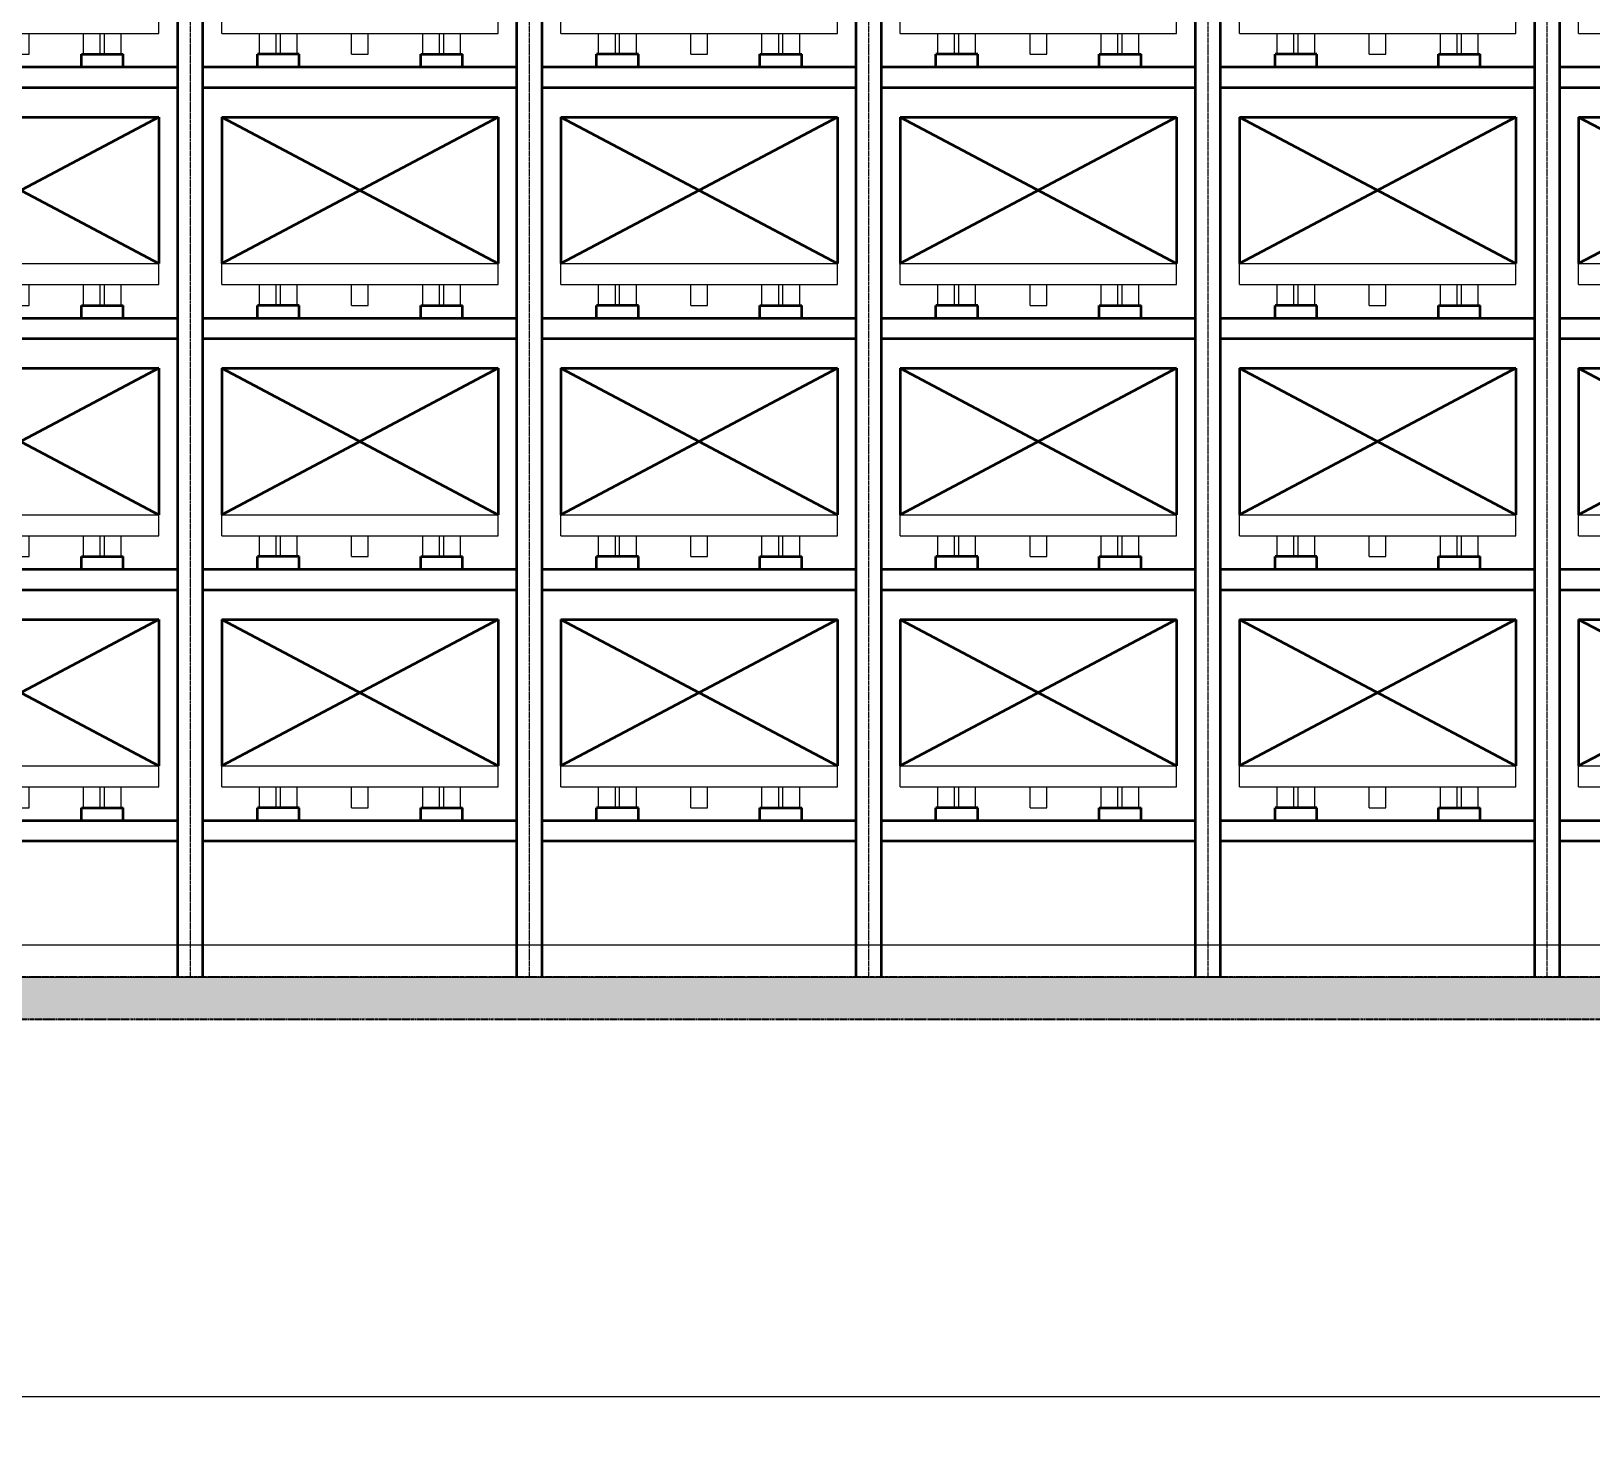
# Model space of a CAD drawing. Header units: millimetres. Extents: x -67280 to 67280, y -47520 to 47520.
# Drawn here: x -28468 to -21020, y 26402 to 33085 of the extents above; entities that cross this region are included whole.
import ezdxf

# ---------------------------------------------------------------- set-up
doc = ezdxf.new("R2010")
doc.units = ezdxf.units.MM
doc.linetypes.add('双点画线', pattern=[22, 12, -2, 2, -2, 2, -2])
doc.linetypes.add('点画线', pattern=[18, 12, -2, 2, -2])
doc.layers.get('0').update_dxf_attribs({"lineweight": 35})
for name, color, linetype, lineweight in [('7', 30, '双点画线', 18), ('ACADCAXA细实线层', 3, 'Continuous', 18), ('ACAD细实线', 2, 'Continuous', 18), ('EB0', 7, 'Continuous', 35), ('中心线层', 1, '点画线', 18), ('剖面线层', 6, 'Continuous', 18), ('尺寸线层', 4, 'Continuous', 18), ('标注层AM_5', 3, 'Continuous', 25), ('粗实线层AM_0', 7, 'Continuous', 50)]:
    doc.layers.add(name, color=color, linetype=linetype, lineweight=lineweight)
doc.styles.add('标准', font='', dxfattribs={"width": 0.667})
doc.styles.get('标准').set_extended_font_data('宋体')
doc.dimstyles.new('标准', dxfattribs={"dimscale": 160, "dimtxt": 2, "dimasz": 1, "dimexe": 1, "dimexo": 0, "dimgap": 1, "dimtad": 1, "dimdec": 1, "dimdsep": 46, "dimtxsty": '标准', "dimblk": '_CAXARROW', "dimcen": 0, "dimdle": 2, "dimaunit": 1, "dimadec": 0, "dimazin": 2, "dimtfac": 0.707107, "dimtdec": 3, "dimtmove": 0, "dimatfit": 3, "dimfxl": 0, "dimfrac": 2, "dimtolj": 1, "dimarcsym": 0})

# ---------------------------------------------------------------- blocks, each defined once
blk = doc.blocks.new('*X2')
at = {"layer": '剖面线层', "linetype": 'Continuous', "lineweight": 18}
h = blk.add_hatch(dxfattribs=at)
h.set_pattern_fill('AR-CONC', color=256, style=0)
h.set_pattern_definition([(50, (0, 0), (182.18467, -15.9391), [19.05, -209.55]), (355, (0, 0), (-35.2428, 191.05664), [15.24, -167.64]), (100.451, (15.18, -1.33), (146.9425, 175.1167), [16.19, -178.09]), (46.1842, (0, 50.8), (271.07904, -42.0423), [28.575, -314.325]), (96.6356, (22.6, 47.3), (237.4042, 247.4256), [24.285, -267.135]), (351.184, (0, 50.8), (237.4046, 247.4251), [22.86, -251.46]), (21, (25.4, 38.1), (151.61488, -102.26552), [19.05, -209.55]), (326, (25.4, 38.1), (61.80203, 184.18797), [15.24, -167.64]), (71.4514, (38.03, 29.58), (213.4165, 81.92286), [16.19, -178.09]), (37.5, (0, 0), (3.088603, 84.55504), [0, -165.608, 0, -170.18, 0, -168.275]), (7.5, (0, 0), (66.81966, 100.18057), [0, -97.028, 0, -161.798, 0, -64.135]), (-32.5, (-56.64, 0), (135.590595, -5.728744), [0, -63.5, 0, -198.12, 0, -262.89]), (-42.5, (-82.04, 0), (148.12918, 25.4265), [0, -82.55, 0, -131.572, 0, -186.69])])
h.paths.add_polyline_path([(-66115.6, -100), (-66115.6, 10.6), (-66115.6, 100), (0, 100), (0, -100)], flags=0)
at = {"layer": '7', "linetype": '双点画线', "lineweight": 25}
for p, q in [((0, 100), (-66115.6, 100)), ((-66115.6, -100), (0, -100))]:
    blk.add_line(p, q, dxfattribs=at)
blk = doc.blocks.new('*X92')
at = {"layer": '尺寸线层', "linetype": 'Continuous', "lineweight": 18}
for points in [[(-42288, 26562.1), (-42128, 26582.1), (-42128, 26542.1)], [(16032, 26562.1), (15872, 26582.1), (15872, 26542.1)]]:
    blk.add_hatch(color=0, dxfattribs=at).paths.add_polyline_path(points, flags=0)
at = {"layer": '尺寸线层', "color": 0}
for p, q in [((-42288, 28564.1), (-42288, 26402.1)), ((16032, 28561.1), (16032, 26402.1))]:
    blk.add_line(p, q, dxfattribs=at)
at = {"layer": '尺寸线层', "color": 0, "linetype": 'Continuous', "lineweight": 18}
blk.add_line((-42288, 26562.1), (16032, 26562.1), dxfattribs=at)
at = {"layer": '尺寸线层', "color": 0, "insert": (-14482.8, 26882.1), "char_height": 320, "width": 4210.934, "attachment_point": 5, "line_spacing_factor": 1.15057, "style": '标准'}
blk.add_mtext('\\T1.1;1620*36=58320', dxfattribs=at)
blk = doc.blocks.new('_CAXARROW')
blk.add_hatch(color=0).paths.add_polyline_path([(0, 0), (-1, 0.125), (-1, -0.125)], flags=0)
blk = doc.blocks.new('*X625')
at = {"layer": 'ACADCAXA细实线层', "linetype": 'Continuous', "lineweight": 18}
for p, q in [((0, 100), (0, 200)), ((0, 200), (1320, 200)), ((1320, 100), (1320, 200)), ((0, 100), (1320, 100)), ((180, 0), (180, 100)), ((260, 0), (260, 100)), ((280, 0), (280, 100)), ((360, 0), (360, 100)), ((620, 0), (620, 100)), ((700, 0), (700, 100)), ((960, 0), (960, 100)), ((1040, 0), (1040, 100)), ((1060, 0), (1060, 100)), ((1140, 0), (1140, 100)), ((180, 0), (260, 0)), ((280, 0), (360, 0)), ((620, 0), (700, 0)), ((1040, 0), (960, 0)), ((1060, 0), (1140, 0))]:
    blk.add_line(p, q, dxfattribs=at)
at = {"layer": 'EB0'}
for p, q in [((0, 900), (1320, 900)), ((1320, 900), (0, 200)), ((0, 900), (1320, 200)), ((0, 900), (0, 200)), ((1320, 900), (1320, 200))]:
    blk.add_line(p, q, dxfattribs=at)
blk = doc.blocks.new('*X626')
at = {"layer": 'EB0'}
for p, q in [((260, 100), (260, 160)), ((460, 160), (260, 160)), ((260, 100), (260, 160)), ((460, 160), (260, 160)), ((460, 100), (460, 160)), ((460, 100), (460, 160)), ((1040, 100), (1040, 160)), ((1040, 160), (1240, 160)), ((1040, 100), (1040, 160)), ((1040, 160), (1240, 160)), ((1240, 100), (1240, 160)), ((1240, 100), (1240, 160)), ((0, 100), (1500, 100)), ((1500, 0), (0, 0))]:
    blk.add_line(p, q, dxfattribs=at)
at = {"layer": '标注层AM_5'}
for p, q in [((0, 100), (1500, 100)), ((1500, 100), (0, 100)), ((0, 0), (1500, 0))]:
    blk.add_line(p, q, dxfattribs=at)
blk = doc.blocks.new('*X627')
at = {"layer": 'ACADCAXA细实线层', "linetype": 'Continuous', "lineweight": 18}
for p, q in [((0, 100), (0, 200)), ((0, 200), (1320, 200)), ((1320, 100), (1320, 200)), ((0, 100), (1320, 100)), ((180, 0), (180, 100)), ((260, 0), (260, 100)), ((280, 0), (280, 100)), ((360, 0), (360, 100)), ((620, 0), (620, 100)), ((700, 0), (700, 100)), ((960, 0), (960, 100)), ((1040, 0), (1040, 100)), ((1060, 0), (1060, 100)), ((1140, 0), (1140, 100)), ((180, 0), (260, 0)), ((280, 0), (360, 0)), ((620, 0), (700, 0)), ((1040, 0), (960, 0)), ((1060, 0), (1140, 0))]:
    blk.add_line(p, q, dxfattribs=at)
at = {"layer": 'EB0'}
for p, q in [((0, 900), (1320, 900)), ((1320, 900), (0, 200)), ((0, 900), (1320, 200)), ((0, 900), (0, 200)), ((1320, 900), (1320, 200))]:
    blk.add_line(p, q, dxfattribs=at)
blk = doc.blocks.new('*X628')
at = {"layer": 'EB0'}
for p, q in [((260, 100), (260, 160)), ((460, 160), (260, 160)), ((260, 100), (260, 160)), ((460, 160), (260, 160)), ((460, 100), (460, 160)), ((460, 100), (460, 160)), ((1040, 100), (1040, 160)), ((1040, 160), (1240, 160)), ((1040, 100), (1040, 160)), ((1040, 160), (1240, 160)), ((1240, 100), (1240, 160)), ((1240, 100), (1240, 160)), ((0, 100), (1500, 100)), ((1500, 0), (0, 0))]:
    blk.add_line(p, q, dxfattribs=at)
at = {"layer": '标注层AM_5'}
for p, q in [((0, 100), (1500, 100)), ((1500, 100), (0, 100)), ((0, 0), (1500, 0))]:
    blk.add_line(p, q, dxfattribs=at)
blk = doc.blocks.new('*X629')
at = {"layer": 'ACADCAXA细实线层', "linetype": 'Continuous', "lineweight": 18}
for p, q in [((0, 100), (0, 200)), ((0, 200), (1320, 200)), ((1320, 100), (1320, 200)), ((0, 100), (1320, 100)), ((180, 0), (180, 100)), ((260, 0), (260, 100)), ((280, 0), (280, 100)), ((360, 0), (360, 100)), ((620, 0), (620, 100)), ((700, 0), (700, 100)), ((960, 0), (960, 100)), ((1040, 0), (1040, 100)), ((1060, 0), (1060, 100)), ((1140, 0), (1140, 100)), ((180, 0), (260, 0)), ((280, 0), (360, 0)), ((620, 0), (700, 0)), ((1040, 0), (960, 0)), ((1060, 0), (1140, 0))]:
    blk.add_line(p, q, dxfattribs=at)
at = {"layer": 'EB0'}
for p, q in [((0, 900), (1320, 900)), ((1320, 900), (0, 200)), ((0, 900), (1320, 200)), ((0, 900), (0, 200)), ((1320, 900), (1320, 200))]:
    blk.add_line(p, q, dxfattribs=at)
blk = doc.blocks.new('*X630')
at = {"layer": 'EB0'}
for p, q in [((260, 100), (260, 160)), ((460, 160), (260, 160)), ((260, 100), (260, 160)), ((460, 160), (260, 160)), ((460, 100), (460, 160)), ((460, 100), (460, 160)), ((1040, 100), (1040, 160)), ((1040, 160), (1240, 160)), ((1040, 100), (1040, 160)), ((1040, 160), (1240, 160)), ((1240, 100), (1240, 160)), ((1240, 100), (1240, 160)), ((0, 100), (1500, 100)), ((1500, 0), (0, 0))]:
    blk.add_line(p, q, dxfattribs=at)
at = {"layer": '标注层AM_5'}
for p, q in [((0, 100), (1500, 100)), ((1500, 100), (0, 100)), ((0, 0), (1500, 0))]:
    blk.add_line(p, q, dxfattribs=at)
blk = doc.blocks.new('*X631')
at = {"layer": 'ACADCAXA细实线层', "linetype": 'Continuous', "lineweight": 18}
for p, q in [((0, 100), (0, 200)), ((0, 200), (1320, 200)), ((1320, 100), (1320, 200)), ((0, 100), (1320, 100)), ((180, 0), (180, 100)), ((260, 0), (260, 100)), ((280, 0), (280, 100)), ((360, 0), (360, 100)), ((620, 0), (620, 100)), ((700, 0), (700, 100)), ((960, 0), (960, 100)), ((1040, 0), (1040, 100)), ((1060, 0), (1060, 100)), ((1140, 0), (1140, 100)), ((180, 0), (260, 0)), ((280, 0), (360, 0)), ((620, 0), (700, 0)), ((1040, 0), (960, 0)), ((1060, 0), (1140, 0))]:
    blk.add_line(p, q, dxfattribs=at)
at = {"layer": 'EB0'}
for p, q in [((0, 900), (1320, 900)), ((1320, 900), (0, 200)), ((0, 900), (1320, 200)), ((0, 900), (0, 200)), ((1320, 900), (1320, 200))]:
    blk.add_line(p, q, dxfattribs=at)
blk = doc.blocks.new('*X632')
at = {"layer": 'EB0'}
for p, q in [((260, 100), (260, 160)), ((460, 160), (260, 160)), ((260, 100), (260, 160)), ((460, 160), (260, 160)), ((460, 100), (460, 160)), ((460, 100), (460, 160)), ((1040, 100), (1040, 160)), ((1040, 160), (1240, 160)), ((1040, 100), (1040, 160)), ((1040, 160), (1240, 160)), ((1240, 100), (1240, 160)), ((1240, 100), (1240, 160)), ((0, 100), (1500, 100)), ((1500, 0), (0, 0))]:
    blk.add_line(p, q, dxfattribs=at)
at = {"layer": '标注层AM_5'}
for p, q in [((0, 100), (1500, 100)), ((1500, 100), (0, 100)), ((0, 0), (1500, 0))]:
    blk.add_line(p, q, dxfattribs=at)
blk = doc.blocks.new('*X624')
at = {"layer": 'EB0'}
for p, q in [((1620, 0), (1620, 11200)), ((1740, 0), (1740, 11200))]:
    blk.add_line(p, q, dxfattribs=at)
at = {"layer": '中心线层'}
blk.add_line((1680, -3), (1680, 11203), dxfattribs=at)
at = {"layer": 'EB0'}
for name, p in [('*X631', (210, 4410)), ('*X629', (210, 3210)), ('*X627', (210, 2010)), ('*X625', (210, 810))]:
    blk.add_blockref(name, p, dxfattribs=at)
at = {"layer": '粗实线层AM_0'}
for name, p in [('*X632', (120, 4250)), ('*X630', (120, 3050)), ('*X628', (120, 1850)), ('*X626', (120, 650))]:
    blk.add_blockref(name, p, dxfattribs=at)
blk = doc.blocks.new('*X642')
at = {"layer": 'ACADCAXA细实线层', "linetype": 'Continuous', "lineweight": 18}
for p, q in [((0, 100), (0, 200)), ((0, 200), (1320, 200)), ((1320, 100), (1320, 200)), ((0, 100), (1320, 100)), ((180, 0), (180, 100)), ((260, 0), (260, 100)), ((280, 0), (280, 100)), ((360, 0), (360, 100)), ((620, 0), (620, 100)), ((700, 0), (700, 100)), ((960, 0), (960, 100)), ((1040, 0), (1040, 100)), ((1060, 0), (1060, 100)), ((1140, 0), (1140, 100)), ((180, 0), (260, 0)), ((280, 0), (360, 0)), ((620, 0), (700, 0)), ((1040, 0), (960, 0)), ((1060, 0), (1140, 0))]:
    blk.add_line(p, q, dxfattribs=at)
at = {"layer": 'EB0'}
for p, q in [((0, 900), (1320, 900)), ((1320, 900), (0, 200)), ((0, 900), (1320, 200)), ((0, 900), (0, 200)), ((1320, 900), (1320, 200))]:
    blk.add_line(p, q, dxfattribs=at)
blk = doc.blocks.new('*X643')
at = {"layer": 'EB0'}
for p, q in [((260, 100), (260, 160)), ((460, 160), (260, 160)), ((260, 100), (260, 160)), ((460, 160), (260, 160)), ((460, 100), (460, 160)), ((460, 100), (460, 160)), ((1040, 100), (1040, 160)), ((1040, 160), (1240, 160)), ((1040, 100), (1040, 160)), ((1040, 160), (1240, 160)), ((1240, 100), (1240, 160)), ((1240, 100), (1240, 160)), ((0, 100), (1500, 100)), ((1500, 0), (0, 0))]:
    blk.add_line(p, q, dxfattribs=at)
at = {"layer": '标注层AM_5'}
for p, q in [((0, 100), (1500, 100)), ((1500, 100), (0, 100)), ((0, 0), (1500, 0))]:
    blk.add_line(p, q, dxfattribs=at)
blk = doc.blocks.new('*X644')
at = {"layer": 'ACADCAXA细实线层', "linetype": 'Continuous', "lineweight": 18}
for p, q in [((0, 100), (0, 200)), ((0, 200), (1320, 200)), ((1320, 100), (1320, 200)), ((0, 100), (1320, 100)), ((180, 0), (180, 100)), ((260, 0), (260, 100)), ((280, 0), (280, 100)), ((360, 0), (360, 100)), ((620, 0), (620, 100)), ((700, 0), (700, 100)), ((960, 0), (960, 100)), ((1040, 0), (1040, 100)), ((1060, 0), (1060, 100)), ((1140, 0), (1140, 100)), ((180, 0), (260, 0)), ((280, 0), (360, 0)), ((620, 0), (700, 0)), ((1040, 0), (960, 0)), ((1060, 0), (1140, 0))]:
    blk.add_line(p, q, dxfattribs=at)
at = {"layer": 'EB0'}
for p, q in [((0, 900), (1320, 900)), ((1320, 900), (0, 200)), ((0, 900), (1320, 200)), ((0, 900), (0, 200)), ((1320, 900), (1320, 200))]:
    blk.add_line(p, q, dxfattribs=at)
blk = doc.blocks.new('*X645')
at = {"layer": 'EB0'}
for p, q in [((260, 100), (260, 160)), ((460, 160), (260, 160)), ((260, 100), (260, 160)), ((460, 160), (260, 160)), ((460, 100), (460, 160)), ((460, 100), (460, 160)), ((1040, 100), (1040, 160)), ((1040, 160), (1240, 160)), ((1040, 100), (1040, 160)), ((1040, 160), (1240, 160)), ((1240, 100), (1240, 160)), ((1240, 100), (1240, 160)), ((0, 100), (1500, 100)), ((1500, 0), (0, 0))]:
    blk.add_line(p, q, dxfattribs=at)
at = {"layer": '标注层AM_5'}
for p, q in [((0, 100), (1500, 100)), ((1500, 100), (0, 100)), ((0, 0), (1500, 0))]:
    blk.add_line(p, q, dxfattribs=at)
blk = doc.blocks.new('*X646')
at = {"layer": 'ACADCAXA细实线层', "linetype": 'Continuous', "lineweight": 18}
for p, q in [((0, 100), (0, 200)), ((0, 200), (1320, 200)), ((1320, 100), (1320, 200)), ((0, 100), (1320, 100)), ((180, 0), (180, 100)), ((260, 0), (260, 100)), ((280, 0), (280, 100)), ((360, 0), (360, 100)), ((620, 0), (620, 100)), ((700, 0), (700, 100)), ((960, 0), (960, 100)), ((1040, 0), (1040, 100)), ((1060, 0), (1060, 100)), ((1140, 0), (1140, 100)), ((180, 0), (260, 0)), ((280, 0), (360, 0)), ((620, 0), (700, 0)), ((1040, 0), (960, 0)), ((1060, 0), (1140, 0))]:
    blk.add_line(p, q, dxfattribs=at)
at = {"layer": 'EB0'}
for p, q in [((0, 900), (1320, 900)), ((1320, 900), (0, 200)), ((0, 900), (1320, 200)), ((0, 900), (0, 200)), ((1320, 900), (1320, 200))]:
    blk.add_line(p, q, dxfattribs=at)
blk = doc.blocks.new('*X647')
at = {"layer": 'EB0'}
for p, q in [((260, 100), (260, 160)), ((460, 160), (260, 160)), ((260, 100), (260, 160)), ((460, 160), (260, 160)), ((460, 100), (460, 160)), ((460, 100), (460, 160)), ((1040, 100), (1040, 160)), ((1040, 160), (1240, 160)), ((1040, 100), (1040, 160)), ((1040, 160), (1240, 160)), ((1240, 100), (1240, 160)), ((1240, 100), (1240, 160)), ((0, 100), (1500, 100)), ((1500, 0), (0, 0))]:
    blk.add_line(p, q, dxfattribs=at)
at = {"layer": '标注层AM_5'}
for p, q in [((0, 100), (1500, 100)), ((1500, 100), (0, 100)), ((0, 0), (1500, 0))]:
    blk.add_line(p, q, dxfattribs=at)
blk = doc.blocks.new('*X648')
at = {"layer": 'ACADCAXA细实线层', "linetype": 'Continuous', "lineweight": 18}
for p, q in [((0, 100), (0, 200)), ((0, 200), (1320, 200)), ((1320, 100), (1320, 200)), ((0, 100), (1320, 100)), ((180, 0), (180, 100)), ((260, 0), (260, 100)), ((280, 0), (280, 100)), ((360, 0), (360, 100)), ((620, 0), (620, 100)), ((700, 0), (700, 100)), ((960, 0), (960, 100)), ((1040, 0), (1040, 100)), ((1060, 0), (1060, 100)), ((1140, 0), (1140, 100)), ((180, 0), (260, 0)), ((280, 0), (360, 0)), ((620, 0), (700, 0)), ((1040, 0), (960, 0)), ((1060, 0), (1140, 0))]:
    blk.add_line(p, q, dxfattribs=at)
at = {"layer": 'EB0'}
for p, q in [((0, 900), (1320, 900)), ((1320, 900), (0, 200)), ((0, 900), (1320, 200)), ((0, 900), (0, 200)), ((1320, 900), (1320, 200))]:
    blk.add_line(p, q, dxfattribs=at)
blk = doc.blocks.new('*X649')
at = {"layer": 'EB0'}
for p, q in [((260, 100), (260, 160)), ((460, 160), (260, 160)), ((260, 100), (260, 160)), ((460, 160), (260, 160)), ((460, 100), (460, 160)), ((460, 100), (460, 160)), ((1040, 100), (1040, 160)), ((1040, 160), (1240, 160)), ((1040, 100), (1040, 160)), ((1040, 160), (1240, 160)), ((1240, 100), (1240, 160)), ((1240, 100), (1240, 160)), ((0, 100), (1500, 100)), ((1500, 0), (0, 0))]:
    blk.add_line(p, q, dxfattribs=at)
at = {"layer": '标注层AM_5'}
for p, q in [((0, 100), (1500, 100)), ((1500, 100), (0, 100)), ((0, 0), (1500, 0))]:
    blk.add_line(p, q, dxfattribs=at)
blk = doc.blocks.new('*X641')
at = {"layer": 'EB0'}
for p, q in [((0, 0), (0, 11200)), ((120, 0), (120, 11200)), ((1620, 0), (1620, 11200)), ((1740, 0), (1740, 11200))]:
    blk.add_line(p, q, dxfattribs=at)
at = {"layer": '中心线层'}
for p, q in [((60, -3), (60, 11203)), ((1680, -3), (1680, 11203))]:
    blk.add_line(p, q, dxfattribs=at)
at = {"layer": 'EB0'}
for name, p in [('*X648', (210, 4410)), ('*X646', (210, 3210)), ('*X644', (210, 2010)), ('*X642', (210, 810))]:
    blk.add_blockref(name, p, dxfattribs=at)
at = {"layer": '粗实线层AM_0'}
for name, p in [('*X649', (120, 4250)), ('*X647', (120, 3050)), ('*X645', (120, 1850)), ('*X643', (120, 650))]:
    blk.add_blockref(name, p, dxfattribs=at)
blk = doc.blocks.new('*X659')
at = {"layer": 'ACADCAXA细实线层', "linetype": 'Continuous', "lineweight": 18}
for p, q in [((0, 100), (0, 200)), ((0, 200), (1320, 200)), ((1320, 100), (1320, 200)), ((0, 100), (1320, 100)), ((180, 0), (180, 100)), ((260, 0), (260, 100)), ((280, 0), (280, 100)), ((360, 0), (360, 100)), ((620, 0), (620, 100)), ((700, 0), (700, 100)), ((960, 0), (960, 100)), ((1040, 0), (1040, 100)), ((1060, 0), (1060, 100)), ((1140, 0), (1140, 100)), ((180, 0), (260, 0)), ((280, 0), (360, 0)), ((620, 0), (700, 0)), ((1040, 0), (960, 0)), ((1060, 0), (1140, 0))]:
    blk.add_line(p, q, dxfattribs=at)
at = {"layer": 'EB0'}
for p, q in [((0, 900), (1320, 900)), ((1320, 900), (0, 200)), ((0, 900), (1320, 200)), ((0, 900), (0, 200)), ((1320, 900), (1320, 200))]:
    blk.add_line(p, q, dxfattribs=at)
blk = doc.blocks.new('*X660')
at = {"layer": 'EB0'}
for p, q in [((260, 100), (260, 160)), ((460, 160), (260, 160)), ((260, 100), (260, 160)), ((460, 160), (260, 160)), ((460, 100), (460, 160)), ((460, 100), (460, 160)), ((1040, 100), (1040, 160)), ((1040, 160), (1240, 160)), ((1040, 100), (1040, 160)), ((1040, 160), (1240, 160)), ((1240, 100), (1240, 160)), ((1240, 100), (1240, 160)), ((0, 100), (1500, 100)), ((1500, 0), (0, 0))]:
    blk.add_line(p, q, dxfattribs=at)
at = {"layer": '标注层AM_5'}
for p, q in [((0, 100), (1500, 100)), ((1500, 100), (0, 100)), ((0, 0), (1500, 0))]:
    blk.add_line(p, q, dxfattribs=at)
blk = doc.blocks.new('*X661')
at = {"layer": 'ACADCAXA细实线层', "linetype": 'Continuous', "lineweight": 18}
for p, q in [((0, 100), (0, 200)), ((0, 200), (1320, 200)), ((1320, 100), (1320, 200)), ((0, 100), (1320, 100)), ((180, 0), (180, 100)), ((260, 0), (260, 100)), ((280, 0), (280, 100)), ((360, 0), (360, 100)), ((620, 0), (620, 100)), ((700, 0), (700, 100)), ((960, 0), (960, 100)), ((1040, 0), (1040, 100)), ((1060, 0), (1060, 100)), ((1140, 0), (1140, 100)), ((180, 0), (260, 0)), ((280, 0), (360, 0)), ((620, 0), (700, 0)), ((1040, 0), (960, 0)), ((1060, 0), (1140, 0))]:
    blk.add_line(p, q, dxfattribs=at)
at = {"layer": 'EB0'}
for p, q in [((0, 900), (1320, 900)), ((1320, 900), (0, 200)), ((0, 900), (1320, 200)), ((0, 900), (0, 200)), ((1320, 900), (1320, 200))]:
    blk.add_line(p, q, dxfattribs=at)
blk = doc.blocks.new('*X662')
at = {"layer": 'EB0'}
for p, q in [((260, 100), (260, 160)), ((460, 160), (260, 160)), ((260, 100), (260, 160)), ((460, 160), (260, 160)), ((460, 100), (460, 160)), ((460, 100), (460, 160)), ((1040, 100), (1040, 160)), ((1040, 160), (1240, 160)), ((1040, 100), (1040, 160)), ((1040, 160), (1240, 160)), ((1240, 100), (1240, 160)), ((1240, 100), (1240, 160)), ((0, 100), (1500, 100)), ((1500, 0), (0, 0))]:
    blk.add_line(p, q, dxfattribs=at)
at = {"layer": '标注层AM_5'}
for p, q in [((0, 100), (1500, 100)), ((1500, 100), (0, 100)), ((0, 0), (1500, 0))]:
    blk.add_line(p, q, dxfattribs=at)
blk = doc.blocks.new('*X663')
at = {"layer": 'ACADCAXA细实线层', "linetype": 'Continuous', "lineweight": 18}
for p, q in [((0, 100), (0, 200)), ((0, 200), (1320, 200)), ((1320, 100), (1320, 200)), ((0, 100), (1320, 100)), ((180, 0), (180, 100)), ((260, 0), (260, 100)), ((280, 0), (280, 100)), ((360, 0), (360, 100)), ((620, 0), (620, 100)), ((700, 0), (700, 100)), ((960, 0), (960, 100)), ((1040, 0), (1040, 100)), ((1060, 0), (1060, 100)), ((1140, 0), (1140, 100)), ((180, 0), (260, 0)), ((280, 0), (360, 0)), ((620, 0), (700, 0)), ((1040, 0), (960, 0)), ((1060, 0), (1140, 0))]:
    blk.add_line(p, q, dxfattribs=at)
at = {"layer": 'EB0'}
for p, q in [((0, 900), (1320, 900)), ((1320, 900), (0, 200)), ((0, 900), (1320, 200)), ((0, 900), (0, 200)), ((1320, 900), (1320, 200))]:
    blk.add_line(p, q, dxfattribs=at)
blk = doc.blocks.new('*X664')
at = {"layer": 'EB0'}
for p, q in [((260, 100), (260, 160)), ((460, 160), (260, 160)), ((260, 100), (260, 160)), ((460, 160), (260, 160)), ((460, 100), (460, 160)), ((460, 100), (460, 160)), ((1040, 100), (1040, 160)), ((1040, 160), (1240, 160)), ((1040, 100), (1040, 160)), ((1040, 160), (1240, 160)), ((1240, 100), (1240, 160)), ((1240, 100), (1240, 160)), ((0, 100), (1500, 100)), ((1500, 0), (0, 0))]:
    blk.add_line(p, q, dxfattribs=at)
at = {"layer": '标注层AM_5'}
for p, q in [((0, 100), (1500, 100)), ((1500, 100), (0, 100)), ((0, 0), (1500, 0))]:
    blk.add_line(p, q, dxfattribs=at)
blk = doc.blocks.new('*X665')
at = {"layer": 'ACADCAXA细实线层', "linetype": 'Continuous', "lineweight": 18}
for p, q in [((0, 100), (0, 200)), ((0, 200), (1320, 200)), ((1320, 100), (1320, 200)), ((0, 100), (1320, 100)), ((180, 0), (180, 100)), ((260, 0), (260, 100)), ((280, 0), (280, 100)), ((360, 0), (360, 100)), ((620, 0), (620, 100)), ((700, 0), (700, 100)), ((960, 0), (960, 100)), ((1040, 0), (1040, 100)), ((1060, 0), (1060, 100)), ((1140, 0), (1140, 100)), ((180, 0), (260, 0)), ((280, 0), (360, 0)), ((620, 0), (700, 0)), ((1040, 0), (960, 0)), ((1060, 0), (1140, 0))]:
    blk.add_line(p, q, dxfattribs=at)
at = {"layer": 'EB0'}
for p, q in [((0, 900), (1320, 900)), ((1320, 900), (0, 200)), ((0, 900), (1320, 200)), ((0, 900), (0, 200)), ((1320, 900), (1320, 200))]:
    blk.add_line(p, q, dxfattribs=at)
blk = doc.blocks.new('*X666')
at = {"layer": 'EB0'}
for p, q in [((260, 100), (260, 160)), ((460, 160), (260, 160)), ((260, 100), (260, 160)), ((460, 160), (260, 160)), ((460, 100), (460, 160)), ((460, 100), (460, 160)), ((1040, 100), (1040, 160)), ((1040, 160), (1240, 160)), ((1040, 100), (1040, 160)), ((1040, 160), (1240, 160)), ((1240, 100), (1240, 160)), ((1240, 100), (1240, 160)), ((0, 100), (1500, 100)), ((1500, 0), (0, 0))]:
    blk.add_line(p, q, dxfattribs=at)
at = {"layer": '标注层AM_5'}
for p, q in [((0, 100), (1500, 100)), ((1500, 100), (0, 100)), ((0, 0), (1500, 0))]:
    blk.add_line(p, q, dxfattribs=at)
blk = doc.blocks.new('*X658')
at = {"layer": 'EB0'}
for p, q in [((0, 0), (0, 11200)), ((120, 0), (120, 11200)), ((1620, 0), (1620, 11200)), ((1740, 0), (1740, 11200))]:
    blk.add_line(p, q, dxfattribs=at)
at = {"layer": '中心线层'}
for p, q in [((60, -3), (60, 11203)), ((1680, -3), (1680, 11203))]:
    blk.add_line(p, q, dxfattribs=at)
at = {"layer": 'EB0'}
for name, p in [('*X665', (210, 4410)), ('*X663', (210, 3210)), ('*X661', (210, 2010)), ('*X659', (210, 810))]:
    blk.add_blockref(name, p, dxfattribs=at)
at = {"layer": '粗实线层AM_0'}
for name, p in [('*X666', (120, 4250)), ('*X664', (120, 3050)), ('*X662', (120, 1850)), ('*X660', (120, 650))]:
    blk.add_blockref(name, p, dxfattribs=at)
blk = doc.blocks.new('*X676')
at = {"layer": 'ACADCAXA细实线层', "linetype": 'Continuous', "lineweight": 18}
for p, q in [((0, 100), (0, 200)), ((0, 200), (1320, 200)), ((1320, 100), (1320, 200)), ((0, 100), (1320, 100)), ((180, 0), (180, 100)), ((260, 0), (260, 100)), ((280, 0), (280, 100)), ((360, 0), (360, 100)), ((620, 0), (620, 100)), ((700, 0), (700, 100)), ((960, 0), (960, 100)), ((1040, 0), (1040, 100)), ((1060, 0), (1060, 100)), ((1140, 0), (1140, 100)), ((180, 0), (260, 0)), ((280, 0), (360, 0)), ((620, 0), (700, 0)), ((1040, 0), (960, 0)), ((1060, 0), (1140, 0))]:
    blk.add_line(p, q, dxfattribs=at)
at = {"layer": 'EB0'}
for p, q in [((0, 900), (1320, 900)), ((1320, 900), (0, 200)), ((0, 900), (1320, 200)), ((0, 900), (0, 200)), ((1320, 900), (1320, 200))]:
    blk.add_line(p, q, dxfattribs=at)
blk = doc.blocks.new('*X677')
at = {"layer": 'EB0'}
for p, q in [((260, 100), (260, 160)), ((460, 160), (260, 160)), ((260, 100), (260, 160)), ((460, 160), (260, 160)), ((460, 100), (460, 160)), ((460, 100), (460, 160)), ((1040, 100), (1040, 160)), ((1040, 160), (1240, 160)), ((1040, 100), (1040, 160)), ((1040, 160), (1240, 160)), ((1240, 100), (1240, 160)), ((1240, 100), (1240, 160)), ((0, 100), (1500, 100)), ((1500, 0), (0, 0))]:
    blk.add_line(p, q, dxfattribs=at)
at = {"layer": '标注层AM_5'}
for p, q in [((0, 100), (1500, 100)), ((1500, 100), (0, 100)), ((0, 0), (1500, 0))]:
    blk.add_line(p, q, dxfattribs=at)
blk = doc.blocks.new('*X678')
at = {"layer": 'ACADCAXA细实线层', "linetype": 'Continuous', "lineweight": 18}
for p, q in [((0, 100), (0, 200)), ((0, 200), (1320, 200)), ((1320, 100), (1320, 200)), ((0, 100), (1320, 100)), ((180, 0), (180, 100)), ((260, 0), (260, 100)), ((280, 0), (280, 100)), ((360, 0), (360, 100)), ((620, 0), (620, 100)), ((700, 0), (700, 100)), ((960, 0), (960, 100)), ((1040, 0), (1040, 100)), ((1060, 0), (1060, 100)), ((1140, 0), (1140, 100)), ((180, 0), (260, 0)), ((280, 0), (360, 0)), ((620, 0), (700, 0)), ((1040, 0), (960, 0)), ((1060, 0), (1140, 0))]:
    blk.add_line(p, q, dxfattribs=at)
at = {"layer": 'EB0'}
for p, q in [((0, 900), (1320, 900)), ((1320, 900), (0, 200)), ((0, 900), (1320, 200)), ((0, 900), (0, 200)), ((1320, 900), (1320, 200))]:
    blk.add_line(p, q, dxfattribs=at)
blk = doc.blocks.new('*X679')
at = {"layer": 'EB0'}
for p, q in [((260, 100), (260, 160)), ((460, 160), (260, 160)), ((260, 100), (260, 160)), ((460, 160), (260, 160)), ((460, 100), (460, 160)), ((460, 100), (460, 160)), ((1040, 100), (1040, 160)), ((1040, 160), (1240, 160)), ((1040, 100), (1040, 160)), ((1040, 160), (1240, 160)), ((1240, 100), (1240, 160)), ((1240, 100), (1240, 160)), ((0, 100), (1500, 100)), ((1500, 0), (0, 0))]:
    blk.add_line(p, q, dxfattribs=at)
at = {"layer": '标注层AM_5'}
for p, q in [((0, 100), (1500, 100)), ((1500, 100), (0, 100)), ((0, 0), (1500, 0))]:
    blk.add_line(p, q, dxfattribs=at)
blk = doc.blocks.new('*X680')
at = {"layer": 'ACADCAXA细实线层', "linetype": 'Continuous', "lineweight": 18}
for p, q in [((0, 100), (0, 200)), ((0, 200), (1320, 200)), ((1320, 100), (1320, 200)), ((0, 100), (1320, 100)), ((180, 0), (180, 100)), ((260, 0), (260, 100)), ((280, 0), (280, 100)), ((360, 0), (360, 100)), ((620, 0), (620, 100)), ((700, 0), (700, 100)), ((960, 0), (960, 100)), ((1040, 0), (1040, 100)), ((1060, 0), (1060, 100)), ((1140, 0), (1140, 100)), ((180, 0), (260, 0)), ((280, 0), (360, 0)), ((620, 0), (700, 0)), ((1040, 0), (960, 0)), ((1060, 0), (1140, 0))]:
    blk.add_line(p, q, dxfattribs=at)
at = {"layer": 'EB0'}
for p, q in [((0, 900), (1320, 900)), ((1320, 900), (0, 200)), ((0, 900), (1320, 200)), ((0, 900), (0, 200)), ((1320, 900), (1320, 200))]:
    blk.add_line(p, q, dxfattribs=at)
blk = doc.blocks.new('*X681')
at = {"layer": 'EB0'}
for p, q in [((260, 100), (260, 160)), ((460, 160), (260, 160)), ((260, 100), (260, 160)), ((460, 160), (260, 160)), ((460, 100), (460, 160)), ((460, 100), (460, 160)), ((1040, 100), (1040, 160)), ((1040, 160), (1240, 160)), ((1040, 100), (1040, 160)), ((1040, 160), (1240, 160)), ((1240, 100), (1240, 160)), ((1240, 100), (1240, 160)), ((0, 100), (1500, 100)), ((1500, 0), (0, 0))]:
    blk.add_line(p, q, dxfattribs=at)
at = {"layer": '标注层AM_5'}
for p, q in [((0, 100), (1500, 100)), ((1500, 100), (0, 100)), ((0, 0), (1500, 0))]:
    blk.add_line(p, q, dxfattribs=at)
blk = doc.blocks.new('*X682')
at = {"layer": 'ACADCAXA细实线层', "linetype": 'Continuous', "lineweight": 18}
for p, q in [((0, 100), (0, 200)), ((0, 200), (1320, 200)), ((1320, 100), (1320, 200)), ((0, 100), (1320, 100)), ((180, 0), (180, 100)), ((260, 0), (260, 100)), ((280, 0), (280, 100)), ((360, 0), (360, 100)), ((620, 0), (620, 100)), ((700, 0), (700, 100)), ((960, 0), (960, 100)), ((1040, 0), (1040, 100)), ((1060, 0), (1060, 100)), ((1140, 0), (1140, 100)), ((180, 0), (260, 0)), ((280, 0), (360, 0)), ((620, 0), (700, 0)), ((1040, 0), (960, 0)), ((1060, 0), (1140, 0))]:
    blk.add_line(p, q, dxfattribs=at)
at = {"layer": 'EB0'}
for p, q in [((0, 900), (1320, 900)), ((1320, 900), (0, 200)), ((0, 900), (1320, 200)), ((0, 900), (0, 200)), ((1320, 900), (1320, 200))]:
    blk.add_line(p, q, dxfattribs=at)
blk = doc.blocks.new('*X683')
at = {"layer": 'EB0'}
for p, q in [((260, 100), (260, 160)), ((460, 160), (260, 160)), ((260, 100), (260, 160)), ((460, 160), (260, 160)), ((460, 100), (460, 160)), ((460, 100), (460, 160)), ((1040, 100), (1040, 160)), ((1040, 160), (1240, 160)), ((1040, 100), (1040, 160)), ((1040, 160), (1240, 160)), ((1240, 100), (1240, 160)), ((1240, 100), (1240, 160)), ((0, 100), (1500, 100)), ((1500, 0), (0, 0))]:
    blk.add_line(p, q, dxfattribs=at)
at = {"layer": '标注层AM_5'}
for p, q in [((0, 100), (1500, 100)), ((1500, 100), (0, 100)), ((0, 0), (1500, 0))]:
    blk.add_line(p, q, dxfattribs=at)
blk = doc.blocks.new('*X675')
at = {"layer": 'EB0'}
for p, q in [((0, 0), (0, 11200)), ((120, 0), (120, 11200)), ((1620, 0), (1620, 11200)), ((1740, 0), (1740, 11200))]:
    blk.add_line(p, q, dxfattribs=at)
at = {"layer": '中心线层'}
for p, q in [((60, -3), (60, 11203)), ((1680, -3), (1680, 11203))]:
    blk.add_line(p, q, dxfattribs=at)
at = {"layer": 'EB0'}
for name, p in [('*X682', (210, 4410)), ('*X680', (210, 3210)), ('*X678', (210, 2010)), ('*X676', (210, 810))]:
    blk.add_blockref(name, p, dxfattribs=at)
at = {"layer": '粗实线层AM_0'}
for name, p in [('*X683', (120, 4250)), ('*X681', (120, 3050)), ('*X679', (120, 1850)), ('*X677', (120, 650))]:
    blk.add_blockref(name, p, dxfattribs=at)
blk = doc.blocks.new('*X693')
at = {"layer": 'ACADCAXA细实线层', "linetype": 'Continuous', "lineweight": 18}
for p, q in [((0, 100), (0, 200)), ((0, 200), (1320, 200)), ((1320, 100), (1320, 200)), ((0, 100), (1320, 100)), ((180, 0), (180, 100)), ((260, 0), (260, 100)), ((280, 0), (280, 100)), ((360, 0), (360, 100)), ((620, 0), (620, 100)), ((700, 0), (700, 100)), ((960, 0), (960, 100)), ((1040, 0), (1040, 100)), ((1060, 0), (1060, 100)), ((1140, 0), (1140, 100)), ((180, 0), (260, 0)), ((280, 0), (360, 0)), ((620, 0), (700, 0)), ((1040, 0), (960, 0)), ((1060, 0), (1140, 0))]:
    blk.add_line(p, q, dxfattribs=at)
at = {"layer": 'EB0'}
for p, q in [((0, 900), (1320, 900)), ((1320, 900), (0, 200)), ((0, 900), (1320, 200)), ((0, 900), (0, 200)), ((1320, 900), (1320, 200))]:
    blk.add_line(p, q, dxfattribs=at)
blk = doc.blocks.new('*X694')
at = {"layer": 'EB0'}
for p, q in [((260, 100), (260, 160)), ((460, 160), (260, 160)), ((260, 100), (260, 160)), ((460, 160), (260, 160)), ((460, 100), (460, 160)), ((460, 100), (460, 160)), ((1040, 100), (1040, 160)), ((1040, 160), (1240, 160)), ((1040, 100), (1040, 160)), ((1040, 160), (1240, 160)), ((1240, 100), (1240, 160)), ((1240, 100), (1240, 160)), ((0, 100), (1500, 100)), ((1500, 0), (0, 0))]:
    blk.add_line(p, q, dxfattribs=at)
at = {"layer": '标注层AM_5'}
for p, q in [((0, 100), (1500, 100)), ((1500, 100), (0, 100)), ((0, 0), (1500, 0))]:
    blk.add_line(p, q, dxfattribs=at)
blk = doc.blocks.new('*X695')
at = {"layer": 'ACADCAXA细实线层', "linetype": 'Continuous', "lineweight": 18}
for p, q in [((0, 100), (0, 200)), ((0, 200), (1320, 200)), ((1320, 100), (1320, 200)), ((0, 100), (1320, 100)), ((180, 0), (180, 100)), ((260, 0), (260, 100)), ((280, 0), (280, 100)), ((360, 0), (360, 100)), ((620, 0), (620, 100)), ((700, 0), (700, 100)), ((960, 0), (960, 100)), ((1040, 0), (1040, 100)), ((1060, 0), (1060, 100)), ((1140, 0), (1140, 100)), ((180, 0), (260, 0)), ((280, 0), (360, 0)), ((620, 0), (700, 0)), ((1040, 0), (960, 0)), ((1060, 0), (1140, 0))]:
    blk.add_line(p, q, dxfattribs=at)
at = {"layer": 'EB0'}
for p, q in [((0, 900), (1320, 900)), ((1320, 900), (0, 200)), ((0, 900), (1320, 200)), ((0, 900), (0, 200)), ((1320, 900), (1320, 200))]:
    blk.add_line(p, q, dxfattribs=at)
blk = doc.blocks.new('*X696')
at = {"layer": 'EB0'}
for p, q in [((260, 100), (260, 160)), ((460, 160), (260, 160)), ((260, 100), (260, 160)), ((460, 160), (260, 160)), ((460, 100), (460, 160)), ((460, 100), (460, 160)), ((1040, 100), (1040, 160)), ((1040, 160), (1240, 160)), ((1040, 100), (1040, 160)), ((1040, 160), (1240, 160)), ((1240, 100), (1240, 160)), ((1240, 100), (1240, 160)), ((0, 100), (1500, 100)), ((1500, 0), (0, 0))]:
    blk.add_line(p, q, dxfattribs=at)
at = {"layer": '标注层AM_5'}
for p, q in [((0, 100), (1500, 100)), ((1500, 100), (0, 100)), ((0, 0), (1500, 0))]:
    blk.add_line(p, q, dxfattribs=at)
blk = doc.blocks.new('*X697')
at = {"layer": 'ACADCAXA细实线层', "linetype": 'Continuous', "lineweight": 18}
for p, q in [((0, 100), (0, 200)), ((0, 200), (1320, 200)), ((1320, 100), (1320, 200)), ((0, 100), (1320, 100)), ((180, 0), (180, 100)), ((260, 0), (260, 100)), ((280, 0), (280, 100)), ((360, 0), (360, 100)), ((620, 0), (620, 100)), ((700, 0), (700, 100)), ((960, 0), (960, 100)), ((1040, 0), (1040, 100)), ((1060, 0), (1060, 100)), ((1140, 0), (1140, 100)), ((180, 0), (260, 0)), ((280, 0), (360, 0)), ((620, 0), (700, 0)), ((1040, 0), (960, 0)), ((1060, 0), (1140, 0))]:
    blk.add_line(p, q, dxfattribs=at)
at = {"layer": 'EB0'}
for p, q in [((0, 900), (1320, 900)), ((1320, 900), (0, 200)), ((0, 900), (1320, 200)), ((0, 900), (0, 200)), ((1320, 900), (1320, 200))]:
    blk.add_line(p, q, dxfattribs=at)
blk = doc.blocks.new('*X698')
at = {"layer": 'EB0'}
for p, q in [((260, 100), (260, 160)), ((460, 160), (260, 160)), ((260, 100), (260, 160)), ((460, 160), (260, 160)), ((460, 100), (460, 160)), ((460, 100), (460, 160)), ((1040, 100), (1040, 160)), ((1040, 160), (1240, 160)), ((1040, 100), (1040, 160)), ((1040, 160), (1240, 160)), ((1240, 100), (1240, 160)), ((1240, 100), (1240, 160)), ((0, 100), (1500, 100)), ((1500, 0), (0, 0))]:
    blk.add_line(p, q, dxfattribs=at)
at = {"layer": '标注层AM_5'}
for p, q in [((0, 100), (1500, 100)), ((1500, 100), (0, 100)), ((0, 0), (1500, 0))]:
    blk.add_line(p, q, dxfattribs=at)
blk = doc.blocks.new('*X699')
at = {"layer": 'ACADCAXA细实线层', "linetype": 'Continuous', "lineweight": 18}
for p, q in [((0, 100), (0, 200)), ((0, 200), (1320, 200)), ((1320, 100), (1320, 200)), ((0, 100), (1320, 100)), ((180, 0), (180, 100)), ((260, 0), (260, 100)), ((280, 0), (280, 100)), ((360, 0), (360, 100)), ((620, 0), (620, 100)), ((700, 0), (700, 100)), ((960, 0), (960, 100)), ((1040, 0), (1040, 100)), ((1060, 0), (1060, 100)), ((1140, 0), (1140, 100)), ((180, 0), (260, 0)), ((280, 0), (360, 0)), ((620, 0), (700, 0)), ((1040, 0), (960, 0)), ((1060, 0), (1140, 0))]:
    blk.add_line(p, q, dxfattribs=at)
at = {"layer": 'EB0'}
for p, q in [((0, 900), (1320, 900)), ((1320, 900), (0, 200)), ((0, 900), (1320, 200)), ((0, 900), (0, 200)), ((1320, 900), (1320, 200))]:
    blk.add_line(p, q, dxfattribs=at)
blk = doc.blocks.new('*X700')
at = {"layer": 'EB0'}
for p, q in [((260, 100), (260, 160)), ((460, 160), (260, 160)), ((260, 100), (260, 160)), ((460, 160), (260, 160)), ((460, 100), (460, 160)), ((460, 100), (460, 160)), ((1040, 100), (1040, 160)), ((1040, 160), (1240, 160)), ((1040, 100), (1040, 160)), ((1040, 160), (1240, 160)), ((1240, 100), (1240, 160)), ((1240, 100), (1240, 160)), ((0, 100), (1500, 100)), ((1500, 0), (0, 0))]:
    blk.add_line(p, q, dxfattribs=at)
at = {"layer": '标注层AM_5'}
for p, q in [((0, 100), (1500, 100)), ((1500, 100), (0, 100)), ((0, 0), (1500, 0))]:
    blk.add_line(p, q, dxfattribs=at)
blk = doc.blocks.new('*X692')
at = {"layer": 'EB0'}
for p, q in [((0, 0), (0, 11200)), ((120, 0), (120, 11200)), ((1620, 0), (1620, 11200)), ((1740, 0), (1740, 11200))]:
    blk.add_line(p, q, dxfattribs=at)
at = {"layer": '中心线层'}
for p, q in [((60, -3), (60, 11203)), ((1680, -3), (1680, 11203))]:
    blk.add_line(p, q, dxfattribs=at)
at = {"layer": 'EB0'}
for name, p in [('*X699', (210, 4410)), ('*X697', (210, 3210)), ('*X695', (210, 2010)), ('*X693', (210, 810))]:
    blk.add_blockref(name, p, dxfattribs=at)
at = {"layer": '粗实线层AM_0'}
for name, p in [('*X700', (120, 4250)), ('*X698', (120, 3050)), ('*X696', (120, 1850)), ('*X694', (120, 650))]:
    blk.add_blockref(name, p, dxfattribs=at)
blk = doc.blocks.new('*X710')
at = {"layer": 'ACADCAXA细实线层', "linetype": 'Continuous', "lineweight": 18}
for p, q in [((0, 100), (0, 200)), ((0, 200), (1320, 200)), ((1320, 100), (1320, 200)), ((0, 100), (1320, 100)), ((180, 0), (180, 100)), ((260, 0), (260, 100)), ((280, 0), (280, 100)), ((360, 0), (360, 100)), ((620, 0), (620, 100)), ((700, 0), (700, 100)), ((960, 0), (960, 100)), ((1040, 0), (1040, 100)), ((1060, 0), (1060, 100)), ((1140, 0), (1140, 100)), ((180, 0), (260, 0)), ((280, 0), (360, 0)), ((620, 0), (700, 0)), ((1040, 0), (960, 0)), ((1060, 0), (1140, 0))]:
    blk.add_line(p, q, dxfattribs=at)
at = {"layer": 'EB0'}
for p, q in [((0, 900), (1320, 900)), ((1320, 900), (0, 200)), ((0, 900), (1320, 200)), ((0, 900), (0, 200)), ((1320, 900), (1320, 200))]:
    blk.add_line(p, q, dxfattribs=at)
blk = doc.blocks.new('*X711')
at = {"layer": 'EB0'}
for p, q in [((260, 100), (260, 160)), ((460, 160), (260, 160)), ((260, 100), (260, 160)), ((460, 160), (260, 160)), ((460, 100), (460, 160)), ((460, 100), (460, 160)), ((1040, 100), (1040, 160)), ((1040, 160), (1240, 160)), ((1040, 100), (1040, 160)), ((1040, 160), (1240, 160)), ((1240, 100), (1240, 160)), ((1240, 100), (1240, 160)), ((0, 100), (1500, 100)), ((1500, 0), (0, 0))]:
    blk.add_line(p, q, dxfattribs=at)
at = {"layer": '标注层AM_5'}
for p, q in [((0, 100), (1500, 100)), ((1500, 100), (0, 100)), ((0, 0), (1500, 0))]:
    blk.add_line(p, q, dxfattribs=at)
blk = doc.blocks.new('*X712')
at = {"layer": 'ACADCAXA细实线层', "linetype": 'Continuous', "lineweight": 18}
for p, q in [((0, 100), (0, 200)), ((0, 200), (1320, 200)), ((1320, 100), (1320, 200)), ((0, 100), (1320, 100)), ((180, 0), (180, 100)), ((260, 0), (260, 100)), ((280, 0), (280, 100)), ((360, 0), (360, 100)), ((620, 0), (620, 100)), ((700, 0), (700, 100)), ((960, 0), (960, 100)), ((1040, 0), (1040, 100)), ((1060, 0), (1060, 100)), ((1140, 0), (1140, 100)), ((180, 0), (260, 0)), ((280, 0), (360, 0)), ((620, 0), (700, 0)), ((1040, 0), (960, 0)), ((1060, 0), (1140, 0))]:
    blk.add_line(p, q, dxfattribs=at)
at = {"layer": 'EB0'}
for p, q in [((0, 900), (1320, 900)), ((1320, 900), (0, 200)), ((0, 900), (1320, 200)), ((0, 900), (0, 200)), ((1320, 900), (1320, 200))]:
    blk.add_line(p, q, dxfattribs=at)
blk = doc.blocks.new('*X713')
at = {"layer": 'EB0'}
for p, q in [((260, 100), (260, 160)), ((460, 160), (260, 160)), ((260, 100), (260, 160)), ((460, 160), (260, 160)), ((460, 100), (460, 160)), ((460, 100), (460, 160)), ((1040, 100), (1040, 160)), ((1040, 160), (1240, 160)), ((1040, 100), (1040, 160)), ((1040, 160), (1240, 160)), ((1240, 100), (1240, 160)), ((1240, 100), (1240, 160)), ((0, 100), (1500, 100)), ((1500, 0), (0, 0))]:
    blk.add_line(p, q, dxfattribs=at)
at = {"layer": '标注层AM_5'}
for p, q in [((0, 100), (1500, 100)), ((1500, 100), (0, 100)), ((0, 0), (1500, 0))]:
    blk.add_line(p, q, dxfattribs=at)
blk = doc.blocks.new('*X714')
at = {"layer": 'ACADCAXA细实线层', "linetype": 'Continuous', "lineweight": 18}
for p, q in [((0, 100), (0, 200)), ((0, 200), (1320, 200)), ((1320, 100), (1320, 200)), ((0, 100), (1320, 100)), ((180, 0), (180, 100)), ((260, 0), (260, 100)), ((280, 0), (280, 100)), ((360, 0), (360, 100)), ((620, 0), (620, 100)), ((700, 0), (700, 100)), ((960, 0), (960, 100)), ((1040, 0), (1040, 100)), ((1060, 0), (1060, 100)), ((1140, 0), (1140, 100)), ((180, 0), (260, 0)), ((280, 0), (360, 0)), ((620, 0), (700, 0)), ((1040, 0), (960, 0)), ((1060, 0), (1140, 0))]:
    blk.add_line(p, q, dxfattribs=at)
at = {"layer": 'EB0'}
for p, q in [((0, 900), (1320, 900)), ((1320, 900), (0, 200)), ((0, 900), (1320, 200)), ((0, 900), (0, 200)), ((1320, 900), (1320, 200))]:
    blk.add_line(p, q, dxfattribs=at)
blk = doc.blocks.new('*X715')
at = {"layer": 'EB0'}
for p, q in [((260, 100), (260, 160)), ((460, 160), (260, 160)), ((260, 100), (260, 160)), ((460, 160), (260, 160)), ((460, 100), (460, 160)), ((460, 100), (460, 160)), ((1040, 100), (1040, 160)), ((1040, 160), (1240, 160)), ((1040, 100), (1040, 160)), ((1040, 160), (1240, 160)), ((1240, 100), (1240, 160)), ((1240, 100), (1240, 160)), ((0, 100), (1500, 100)), ((1500, 0), (0, 0))]:
    blk.add_line(p, q, dxfattribs=at)
at = {"layer": '标注层AM_5'}
for p, q in [((0, 100), (1500, 100)), ((1500, 100), (0, 100)), ((0, 0), (1500, 0))]:
    blk.add_line(p, q, dxfattribs=at)
blk = doc.blocks.new('*X716')
at = {"layer": 'ACADCAXA细实线层', "linetype": 'Continuous', "lineweight": 18}
for p, q in [((0, 100), (0, 200)), ((0, 200), (1320, 200)), ((1320, 100), (1320, 200)), ((0, 100), (1320, 100)), ((180, 0), (180, 100)), ((260, 0), (260, 100)), ((280, 0), (280, 100)), ((360, 0), (360, 100)), ((620, 0), (620, 100)), ((700, 0), (700, 100)), ((960, 0), (960, 100)), ((1040, 0), (1040, 100)), ((1060, 0), (1060, 100)), ((1140, 0), (1140, 100)), ((180, 0), (260, 0)), ((280, 0), (360, 0)), ((620, 0), (700, 0)), ((1040, 0), (960, 0)), ((1060, 0), (1140, 0))]:
    blk.add_line(p, q, dxfattribs=at)
at = {"layer": 'EB0'}
for p, q in [((0, 900), (1320, 900)), ((1320, 900), (0, 200)), ((0, 900), (1320, 200)), ((0, 900), (0, 200)), ((1320, 900), (1320, 200))]:
    blk.add_line(p, q, dxfattribs=at)
blk = doc.blocks.new('*X717')
at = {"layer": 'EB0'}
for p, q in [((260, 100), (260, 160)), ((460, 160), (260, 160)), ((260, 100), (260, 160)), ((460, 160), (260, 160)), ((460, 100), (460, 160)), ((460, 100), (460, 160)), ((1040, 100), (1040, 160)), ((1040, 160), (1240, 160)), ((1040, 100), (1040, 160)), ((1040, 160), (1240, 160)), ((1240, 100), (1240, 160)), ((1240, 100), (1240, 160)), ((0, 100), (1500, 100)), ((1500, 0), (0, 0))]:
    blk.add_line(p, q, dxfattribs=at)
at = {"layer": '标注层AM_5'}
for p, q in [((0, 100), (1500, 100)), ((1500, 100), (0, 100)), ((0, 0), (1500, 0))]:
    blk.add_line(p, q, dxfattribs=at)
blk = doc.blocks.new('*X709')
at = {"layer": 'EB0'}
for p, q in [((0, 0), (0, 11200)), ((120, 0), (120, 11200))]:
    blk.add_line(p, q, dxfattribs=at)
at = {"layer": '中心线层'}
blk.add_line((60, -3), (60, 11203), dxfattribs=at)
at = {"layer": 'EB0'}
for name, p in [('*X716', (210, 4410)), ('*X714', (210, 3210)), ('*X712', (210, 2010)), ('*X710', (210, 810))]:
    blk.add_blockref(name, p, dxfattribs=at)
at = {"layer": '粗实线层AM_0'}
for name, p in [('*X717', (120, 4250)), ('*X715', (120, 3050)), ('*X713', (120, 1850)), ('*X711', (120, 650))]:
    blk.add_blockref(name, p, dxfattribs=at)
blk = doc.blocks.new('*X1308')
at = {"layer": '尺寸线层'}
for p, q in [((-4.6, 77.5), (66111, 77.5)), ((-4.6, -77.5), (66111, -77.5))]:
    blk.add_line(p, q, dxfattribs=at)

msp = doc.modelspace()

# ---------------------------------------------------------------- block references
at = {"layer": 'ACAD细实线'}
msp.add_blockref('*X2', (20150.657, 28464.126), dxfattribs=at)
at = {"layer": '尺寸线层'}
for name, p in [('*X624', (-29387.969, 28564.126)), ('*X641', (-27767.969, 28564.126)), ('*X658', (-26147.969, 28564.126)), ('*X675', (-24527.969, 28564.126)), ('*X692', (-22907.969, 28564.126)), ('*X709', (-21287.969, 28564.126)), ('*X1308', (-45960.324, 28641.626))]:
    msp.add_blockref(name, p, dxfattribs=at)

# ---------------------------------------------------------------- dimensions: what is measured, and where the dimension line sits
dim = msp.add_linear_dim(base=(16032.031, 26562.137), p1=(-42287.969, 28564.126), p2=(16032.031, 28561.126), dimstyle='标准', override={"dimpost": '1620*36=<>', "dimsah": 1, "dimtfill": 1, "dimtzin": 8}, dxfattribs=at)
dim.commit()
dim.dimension.update_dxf_attribs({"geometry": '*X92', "text_midpoint": (-14482.802, 26562.137), "dimtype": 160})

doc.saveas('drawing.dxf')
